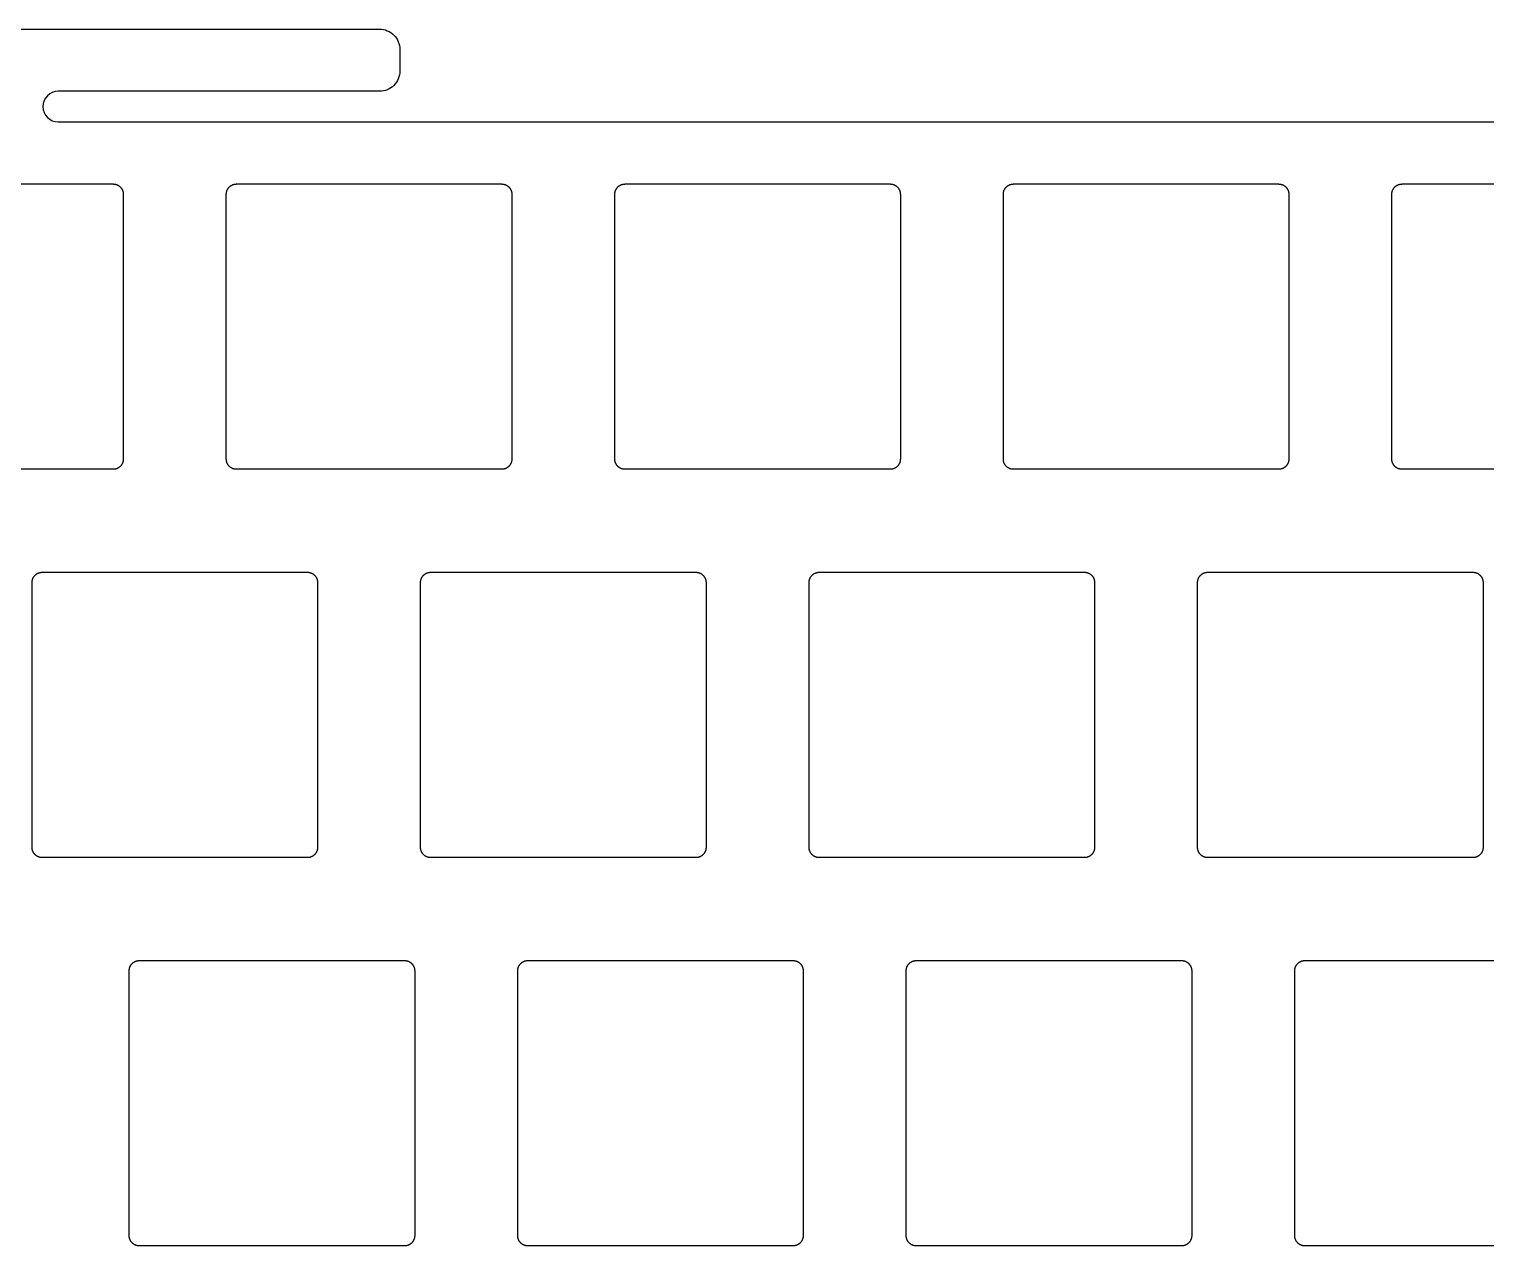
# Model space of a CAD drawing. Header units: millimetres. Extents: x 0 to 286, y 1 to 106.
# Drawn here: x 145.3 to 216.8, y 46.8 to 106.5 of the extents above; entities that cross this region are included whole.
import ezdxf

# ---------------------------------------------------------------- set-up
doc = ezdxf.new("R2010")
doc.units = ezdxf.units.MM

msp = doc.modelspace()

# ---------------------------------------------------------------- linework, layer by layer
msp.add_lwpolyline([(123.5074, 106.4674), (162.5074, 106.4674, -0.414214), (163.5074, 105.4674), (163.5074, 104.4158, -0.414214), (162.5074, 103.4158), (146.7574, 103.4158, 0.999996), (146.7574, 101.9158), (244.2455, 101.9158, 1.070015)], format="xyb")
for points in [[(136.449, 98.8685), (149.4479, 98.8685), (149.4643, 98.8682), (149.4806, 98.8674), (149.4969, 98.8661), (149.5132, 98.8642), (149.5293, 98.8618), (149.5454, 98.8589), (149.5614, 98.8554), (149.5773, 98.8515), (149.593, 98.847), (149.6086, 98.842), (149.624, 98.8365), (149.6392, 98.8304), (149.6543, 98.8239), (149.669, 98.8169), (149.6836, 98.8095), (149.6979, 98.8015), (149.7119, 98.7931), (149.7257, 98.7842), (149.7391, 98.7749), (149.7523, 98.7652), (149.7651, 98.755), (149.7776, 98.7444), (149.7897, 98.7334), (149.8015, 98.7221), (149.8128, 98.7103), (149.8238, 98.6982), (149.8344, 98.6857), (149.8446, 98.6729), (149.8543, 98.6597), (149.8636, 98.6463), (149.8725, 98.6325), (149.8809, 98.6185), (149.8889, 98.6042), (149.8963, 98.5896), (149.9033, 98.5749), (149.9098, 98.5598), (149.9159, 98.5446), (149.9214, 98.5292), (149.9264, 98.5136), (149.9309, 98.4979), (149.9348, 98.482), (149.9383, 98.466), (149.9412, 98.4499), (149.9436, 98.4338), (149.9455, 98.4175), (149.9468, 98.4012), (149.9476, 98.3849), (149.9479, 98.3685), (149.9479, 85.3691), (149.9476, 85.3527), (149.9468, 85.3364), (149.9455, 85.3201), (149.9436, 85.3038), (149.9412, 85.2877), (149.9383, 85.2716), (149.9348, 85.2556), (149.9309, 85.2397), (149.9264, 85.224), (149.9214, 85.2084), (149.9159, 85.193), (149.9098, 85.1778), (149.9033, 85.1627), (149.8963, 85.148), (149.8889, 85.1334), (149.8809, 85.1191), (149.8725, 85.1051), (149.8636, 85.0913), (149.8543, 85.0779), (149.8446, 85.0647), (149.8344, 85.0519), (149.8238, 85.0394), (149.8128, 85.0273), (149.8015, 85.0155), (149.7897, 85.0042), (149.7776, 84.9932), (149.7651, 84.9826), (149.7523, 84.9724), (149.7391, 84.9627), (149.7257, 84.9534), (149.7119, 84.9445), (149.6979, 84.9361), (149.6836, 84.9281), (149.669, 84.9207), (149.6543, 84.9137), (149.6392, 84.9072), (149.624, 84.9011), (149.6086, 84.8956), (149.593, 84.8906), (149.5773, 84.8861), (149.5614, 84.8822), (149.5454, 84.8787), (149.5293, 84.8758), (149.5132, 84.8734), (149.4969, 84.8715), (149.4806, 84.8702), (149.4643, 84.8694), (149.4479, 84.8691), (136.4489, 84.8693)], [(225.6499, 84.8692), (212.6509, 84.8693), (212.6345, 84.8696), (212.6182, 84.8704), (212.6019, 84.8717), (212.5856, 84.8736), (212.5695, 84.876), (212.5534, 84.8789), (212.5374, 84.8824), (212.5215, 84.8863), (212.5058, 84.8908), (212.4902, 84.8958), (212.4748, 84.9014), (212.4596, 84.9074), (212.4446, 84.9139), (212.4298, 84.9209), (212.4152, 84.9284), (212.4009, 84.9363), (212.3869, 84.9447), (212.3732, 84.9536), (212.3597, 84.9629), (212.3466, 84.9726), (212.3337, 84.9828), (212.3213, 84.9934), (212.3092, 85.0044), (212.2974, 85.0158), (212.286, 85.0275), (212.275, 85.0396), (212.2645, 85.0521), (212.2543, 85.0649), (212.2445, 85.0781), (212.2352, 85.0915), (212.2264, 85.1053), (212.218, 85.1193), (212.21, 85.1336), (212.2025, 85.1482), (212.1955, 85.163), (212.189, 85.178), (212.183, 85.1932), (212.1775, 85.2086), (212.1725, 85.2242), (212.168, 85.2399), (212.164, 85.2558), (212.1606, 85.2718), (212.1577, 85.2879), (212.1553, 85.304), (212.1534, 85.3203), (212.1521, 85.3366), (212.1513, 85.3529), (212.151, 85.3693), (212.151, 98.3686), (212.1513, 98.385), (212.1521, 98.4013), (212.1534, 98.4176), (212.1553, 98.4339), (212.1577, 98.45), (212.1606, 98.4661), (212.1641, 98.4821), (212.168, 98.498), (212.1725, 98.5137), (212.1775, 98.5293), (212.183, 98.5447), (212.1891, 98.5599), (212.1956, 98.575), (212.2026, 98.5897), (212.21, 98.6043), (212.218, 98.6186), (212.2264, 98.6326), (212.2353, 98.6464), (212.2446, 98.6598), (212.2543, 98.673), (212.2645, 98.6858), (212.2751, 98.6983), (212.2861, 98.7104), (212.2974, 98.7222), (212.3092, 98.7335), (212.3213, 98.7445), (212.3338, 98.7551), (212.3466, 98.7653), (212.3598, 98.775), (212.3732, 98.7843), (212.387, 98.7932), (212.401, 98.8016), (212.4153, 98.8096), (212.4299, 98.817), (212.4446, 98.824), (212.4597, 98.8305), (212.4749, 98.8366), (212.4903, 98.8421), (212.5059, 98.8471), (212.5216, 98.8516), (212.5375, 98.8555), (212.5535, 98.859), (212.5696, 98.8619), (212.5857, 98.8643), (212.602, 98.8662), (212.6183, 98.8675), (212.6346, 98.8683), (212.651, 98.8686), (225.6499, 98.8686)], [(220.8874, 46.7692), (207.8884, 46.7693), (207.872, 46.7696), (207.8557, 46.7704), (207.8394, 46.7717), (207.8231, 46.7736), (207.807, 46.776), (207.7909, 46.7789), (207.7749, 46.7824), (207.759, 46.7863), (207.7433, 46.7908), (207.7277, 46.7958), (207.7123, 46.8014), (207.6971, 46.8074), (207.6821, 46.8139), (207.6673, 46.8209), (207.6527, 46.8284), (207.6384, 46.8363), (207.6244, 46.8447), (207.6107, 46.8536), (207.5972, 46.8629), (207.5841, 46.8726), (207.5712, 46.8828), (207.5588, 46.8934), (207.5467, 46.9044), (207.5349, 46.9158), (207.5235, 46.9275), (207.5125, 46.9396), (207.502, 46.9521), (207.4918, 46.9649), (207.482, 46.9781), (207.4727, 46.9915), (207.4639, 47.0053), (207.4555, 47.0193), (207.4475, 47.0336), (207.44, 47.0482), (207.433, 47.063), (207.4265, 47.078), (207.4205, 47.0932), (207.415, 47.1086), (207.41, 47.1242), (207.4055, 47.1399), (207.4015, 47.1558), (207.3981, 47.1718), (207.3952, 47.1879), (207.3928, 47.204), (207.3909, 47.2203), (207.3896, 47.2366), (207.3888, 47.2529), (207.3885, 47.2693), (207.3885, 60.2686), (207.3888, 60.285), (207.3896, 60.3013), (207.3909, 60.3176), (207.3928, 60.3339), (207.3952, 60.35), (207.3981, 60.3661), (207.4016, 60.3821), (207.4055, 60.398), (207.41, 60.4137), (207.415, 60.4293), (207.4205, 60.4447), (207.4266, 60.4599), (207.4331, 60.475), (207.4401, 60.4897), (207.4475, 60.5043), (207.4555, 60.5186), (207.4639, 60.5326), (207.4728, 60.5464), (207.4821, 60.5598), (207.4918, 60.573), (207.502, 60.5858), (207.5126, 60.5983), (207.5236, 60.6104), (207.5349, 60.6222), (207.5467, 60.6335), (207.5588, 60.6445), (207.5713, 60.6551), (207.5841, 60.6653), (207.5973, 60.675), (207.6107, 60.6843), (207.6245, 60.6932), (207.6385, 60.7016), (207.6528, 60.7096), (207.6674, 60.717), (207.6821, 60.724), (207.6972, 60.7305), (207.7124, 60.7366), (207.7278, 60.7421), (207.7434, 60.7471), (207.7591, 60.7516), (207.775, 60.7555), (207.791, 60.759), (207.8071, 60.7619), (207.8232, 60.7643), (207.8395, 60.7662), (207.8558, 60.7675), (207.8721, 60.7683), (207.8885, 60.7686), (220.8874, 60.7686)]]:
    msp.add_lwpolyline(points)
for points in [[(154.999, 85.3693), (154.999, 98.3685), (154.9993, 98.3849), (155.0001, 98.4012), (155.0014, 98.4175), (155.0033, 98.4338), (155.0057, 98.4499), (155.0086, 98.466), (155.0121, 98.482), (155.016, 98.4979), (155.0205, 98.5136), (155.0255, 98.5292), (155.031, 98.5446), (155.0371, 98.5598), (155.0436, 98.5749), (155.0506, 98.5896), (155.058, 98.6042), (155.066, 98.6185), (155.0744, 98.6325), (155.0833, 98.6463), (155.0926, 98.6597), (155.1023, 98.6729), (155.1125, 98.6857), (155.1231, 98.6982), (155.1341, 98.7103), (155.1454, 98.7221), (155.1572, 98.7334), (155.1693, 98.7444), (155.1818, 98.755), (155.1946, 98.7652), (155.2078, 98.7749), (155.2212, 98.7842), (155.235, 98.7931), (155.249, 98.8015), (155.2633, 98.8095), (155.2779, 98.8169), (155.2926, 98.8239), (155.3077, 98.8304), (155.3229, 98.8365), (155.3383, 98.842), (155.3539, 98.847), (155.3696, 98.8515), (155.3855, 98.8554), (155.4015, 98.8589), (155.4176, 98.8618), (155.4337, 98.8642), (155.45, 98.8661), (155.4663, 98.8674), (155.4826, 98.8682), (155.499, 98.8685), (168.4979, 98.8685), (168.5143, 98.8682), (168.5306, 98.8674), (168.5469, 98.8661), (168.5632, 98.8642), (168.5793, 98.8618), (168.5954, 98.8589), (168.6114, 98.8554), (168.6273, 98.8515), (168.643, 98.847), (168.6586, 98.842), (168.674, 98.8365), (168.6892, 98.8304), (168.7043, 98.8239), (168.719, 98.8169), (168.7336, 98.8095), (168.7479, 98.8015), (168.7619, 98.7931), (168.7757, 98.7842), (168.7891, 98.7749), (168.8023, 98.7652), (168.8151, 98.755), (168.8276, 98.7444), (168.8397, 98.7334), (168.8515, 98.7221), (168.8628, 98.7103), (168.8738, 98.6982), (168.8844, 98.6857), (168.8946, 98.6729), (168.9043, 98.6597), (168.9136, 98.6463), (168.9225, 98.6325), (168.9309, 98.6185), (168.9389, 98.6042), (168.9463, 98.5896), (168.9533, 98.5749), (168.9598, 98.5598), (168.9659, 98.5446), (168.9714, 98.5292), (168.9764, 98.5136), (168.9809, 98.4979), (168.9848, 98.482), (168.9883, 98.466), (168.9912, 98.4499), (168.9936, 98.4338), (168.9955, 98.4175), (168.9968, 98.4012), (168.9976, 98.3849), (168.9979, 98.3685), (168.9979, 85.3691), (168.9976, 85.3527), (168.9968, 85.3364), (168.9955, 85.3201), (168.9936, 85.3038), (168.9912, 85.2877), (168.9883, 85.2716), (168.9848, 85.2556), (168.9809, 85.2397), (168.9764, 85.224), (168.9714, 85.2084), (168.9659, 85.193), (168.9598, 85.1778), (168.9533, 85.1627), (168.9463, 85.148), (168.9389, 85.1334), (168.9309, 85.1191), (168.9225, 85.1051), (168.9136, 85.0913), (168.9043, 85.0779), (168.8946, 85.0647), (168.8844, 85.0519), (168.8738, 85.0394), (168.8628, 85.0273), (168.8515, 85.0155), (168.8397, 85.0042), (168.8276, 84.9932), (168.8151, 84.9826), (168.8023, 84.9724), (168.7891, 84.9627), (168.7757, 84.9534), (168.7619, 84.9445), (168.7479, 84.9361), (168.7336, 84.9281), (168.719, 84.9207), (168.7043, 84.9137), (168.6892, 84.9072), (168.674, 84.9011), (168.6586, 84.8956), (168.643, 84.8906), (168.6273, 84.8861), (168.6114, 84.8822), (168.5954, 84.8787), (168.5793, 84.8758), (168.5632, 84.8734), (168.5469, 84.8715), (168.5306, 84.8702), (168.5143, 84.8694), (168.4979, 84.8691), (155.4989, 84.8693), (155.4825, 84.8696), (155.4662, 84.8704), (155.4499, 84.8717), (155.4336, 84.8736), (155.4175, 84.876), (155.4014, 84.8789), (155.3854, 84.8824), (155.3695, 84.8863), (155.3538, 84.8908), (155.3382, 84.8958), (155.3228, 84.9014), (155.3076, 84.9074), (155.2926, 84.9139), (155.2778, 84.9209), (155.2632, 84.9284), (155.2489, 84.9363), (155.2349, 84.9447), (155.2212, 84.9536), (155.2077, 84.9629), (155.1946, 84.9726), (155.1817, 84.9828), (155.1693, 84.9934), (155.1572, 85.0044), (155.1454, 85.0158), (155.134, 85.0275), (155.123, 85.0396), (155.1125, 85.0521), (155.1023, 85.0649), (155.0925, 85.0781), (155.0832, 85.0915), (155.0744, 85.1053), (155.066, 85.1193), (155.058, 85.1336), (155.0505, 85.1482), (155.0435, 85.163), (155.037, 85.178), (155.031, 85.1932), (155.0255, 85.2086), (155.0205, 85.2242), (155.016, 85.2399), (155.012, 85.2558), (155.0086, 85.2718), (155.0057, 85.2879), (155.0033, 85.304), (155.0014, 85.3203), (155.0001, 85.3366), (154.9993, 85.3529)], [(174.051, 85.3693), (174.051, 98.3685), (174.0513, 98.3849), (174.0521, 98.4012), (174.0534, 98.4175), (174.0553, 98.4338), (174.0577, 98.4499), (174.0606, 98.466), (174.0641, 98.482), (174.068, 98.4979), (174.0725, 98.5136), (174.0775, 98.5292), (174.083, 98.5446), (174.0891, 98.5598), (174.0956, 98.5749), (174.1026, 98.5896), (174.11, 98.6042), (174.118, 98.6185), (174.1264, 98.6325), (174.1353, 98.6463), (174.1446, 98.6597), (174.1543, 98.6729), (174.1645, 98.6857), (174.1751, 98.6982), (174.1861, 98.7103), (174.1974, 98.7221), (174.2092, 98.7334), (174.2213, 98.7444), (174.2338, 98.755), (174.2466, 98.7652), (174.2598, 98.7749), (174.2732, 98.7842), (174.287, 98.7931), (174.301, 98.8015), (174.3153, 98.8095), (174.3299, 98.8169), (174.3446, 98.8239), (174.3597, 98.8304), (174.3749, 98.8365), (174.3903, 98.842), (174.4059, 98.847), (174.4216, 98.8515), (174.4375, 98.8554), (174.4535, 98.8589), (174.4696, 98.8618), (174.4857, 98.8642), (174.502, 98.8661), (174.5183, 98.8674), (174.5346, 98.8682), (174.551, 98.8685), (187.55, 98.8685), (187.5664, 98.8682), (187.5827, 98.8674), (187.599, 98.8661), (187.6153, 98.8642), (187.6314, 98.8618), (187.6475, 98.8589), (187.6635, 98.8554), (187.6794, 98.8515), (187.6951, 98.847), (187.7107, 98.842), (187.7261, 98.8365), (187.7413, 98.8304), (187.7564, 98.8239), (187.7711, 98.8169), (187.7857, 98.8095), (187.8, 98.8015), (187.814, 98.7931), (187.8278, 98.7842), (187.8412, 98.7749), (187.8544, 98.7652), (187.8672, 98.755), (187.8797, 98.7444), (187.8918, 98.7334), (187.9036, 98.7221), (187.9149, 98.7103), (187.9259, 98.6982), (187.9365, 98.6857), (187.9467, 98.6729), (187.9564, 98.6597), (187.9657, 98.6463), (187.9746, 98.6325), (187.983, 98.6185), (187.991, 98.6042), (187.9984, 98.5896), (188.0054, 98.5749), (188.0119, 98.5598), (188.018, 98.5446), (188.0235, 98.5292), (188.0285, 98.5136), (188.033, 98.4979), (188.0369, 98.482), (188.0404, 98.466), (188.0433, 98.4499), (188.0457, 98.4338), (188.0476, 98.4175), (188.0489, 98.4012), (188.0497, 98.3849), (188.05, 98.3685), (188.05, 85.3691), (188.0497, 85.3527), (188.0489, 85.3364), (188.0476, 85.3201), (188.0457, 85.3038), (188.0433, 85.2877), (188.0404, 85.2716), (188.0369, 85.2556), (188.033, 85.2397), (188.0285, 85.224), (188.0235, 85.2084), (188.018, 85.193), (188.0119, 85.1778), (188.0054, 85.1627), (187.9984, 85.148), (187.991, 85.1334), (187.983, 85.1191), (187.9746, 85.1051), (187.9657, 85.0913), (187.9564, 85.0779), (187.9467, 85.0647), (187.9365, 85.0519), (187.9259, 85.0394), (187.9149, 85.0273), (187.9036, 85.0155), (187.8918, 85.0042), (187.8797, 84.9932), (187.8672, 84.9826), (187.8544, 84.9724), (187.8412, 84.9627), (187.8278, 84.9534), (187.814, 84.9445), (187.8, 84.9361), (187.7857, 84.9281), (187.7711, 84.9207), (187.7564, 84.9137), (187.7413, 84.9072), (187.7261, 84.9011), (187.7107, 84.8956), (187.6951, 84.8906), (187.6794, 84.8861), (187.6635, 84.8822), (187.6475, 84.8787), (187.6314, 84.8758), (187.6153, 84.8734), (187.599, 84.8715), (187.5827, 84.8702), (187.5664, 84.8694), (187.55, 84.8691), (174.551, 84.8693), (174.5346, 84.8696), (174.5183, 84.8704), (174.502, 84.8717), (174.4857, 84.8736), (174.4696, 84.876), (174.4535, 84.8789), (174.4375, 84.8824), (174.4216, 84.8863), (174.4059, 84.8908), (174.3903, 84.8958), (174.3749, 84.9013), (174.3597, 84.9074), (174.3446, 84.9139), (174.3299, 84.9209), (174.3153, 84.9283), (174.301, 84.9363), (174.287, 84.9447), (174.2732, 84.9536), (174.2598, 84.9629), (174.2466, 84.9726), (174.2338, 84.9828), (174.2213, 84.9934), (174.2092, 85.0044), (174.1974, 85.0157), (174.1861, 85.0275), (174.1751, 85.0396), (174.1645, 85.0521), (174.1543, 85.0649), (174.1446, 85.0781), (174.1353, 85.0915), (174.1264, 85.1053), (174.118, 85.1193), (174.11, 85.1336), (174.1026, 85.1482), (174.0956, 85.1629), (174.0891, 85.178), (174.083, 85.1932), (174.0775, 85.2086), (174.0725, 85.2242), (174.068, 85.2399), (174.0641, 85.2558), (174.0606, 85.2718), (174.0577, 85.2879), (174.0553, 85.304), (174.0534, 85.3203), (174.0521, 85.3366), (174.0513, 85.3529)], [(193.101, 85.3693), (193.101, 98.3686), (193.1013, 98.385), (193.1021, 98.4013), (193.1034, 98.4176), (193.1053, 98.4339), (193.1077, 98.45), (193.1106, 98.4661), (193.1141, 98.4821), (193.118, 98.498), (193.1225, 98.5137), (193.1275, 98.5293), (193.133, 98.5447), (193.1391, 98.5599), (193.1456, 98.575), (193.1526, 98.5897), (193.16, 98.6043), (193.168, 98.6186), (193.1764, 98.6326), (193.1853, 98.6464), (193.1946, 98.6598), (193.2043, 98.673), (193.2145, 98.6858), (193.2251, 98.6983), (193.2361, 98.7104), (193.2474, 98.7222), (193.2592, 98.7335), (193.2713, 98.7445), (193.2838, 98.7551), (193.2966, 98.7653), (193.3098, 98.775), (193.3232, 98.7843), (193.337, 98.7932), (193.351, 98.8016), (193.3653, 98.8096), (193.3799, 98.817), (193.3946, 98.824), (193.4097, 98.8305), (193.4249, 98.8366), (193.4403, 98.8421), (193.4559, 98.8471), (193.4716, 98.8516), (193.4875, 98.8555), (193.5035, 98.859), (193.5196, 98.8619), (193.5357, 98.8643), (193.552, 98.8662), (193.5683, 98.8675), (193.5846, 98.8683), (193.601, 98.8686), (206.5999, 98.8686), (206.6163, 98.8683), (206.6326, 98.8675), (206.6489, 98.8662), (206.6652, 98.8643), (206.6813, 98.8619), (206.6974, 98.859), (206.7134, 98.8555), (206.7293, 98.8516), (206.745, 98.8471), (206.7606, 98.8421), (206.776, 98.8366), (206.7912, 98.8305), (206.8063, 98.824), (206.821, 98.817), (206.8356, 98.8096), (206.8499, 98.8016), (206.8639, 98.7932), (206.8777, 98.7843), (206.8911, 98.775), (206.9043, 98.7653), (206.9171, 98.7551), (206.9296, 98.7445), (206.9417, 98.7335), (206.9535, 98.7222), (206.9648, 98.7104), (206.9758, 98.6983), (206.9864, 98.6858), (206.9966, 98.673), (207.0063, 98.6598), (207.0156, 98.6464), (207.0245, 98.6326), (207.0329, 98.6186), (207.0409, 98.6043), (207.0483, 98.5897), (207.0553, 98.575), (207.0618, 98.5599), (207.0679, 98.5447), (207.0734, 98.5293), (207.0784, 98.5137), (207.0829, 98.498), (207.0868, 98.4821), (207.0903, 98.4661), (207.0932, 98.45), (207.0956, 98.4339), (207.0975, 98.4176), (207.0988, 98.4013), (207.0996, 98.385), (207.0999, 98.3686), (207.0999, 85.3692), (207.0996, 85.3528), (207.0988, 85.3365), (207.0975, 85.3202), (207.0956, 85.3039), (207.0932, 85.2878), (207.0903, 85.2717), (207.0868, 85.2557), (207.0829, 85.2398), (207.0784, 85.2241), (207.0734, 85.2085), (207.0679, 85.1931), (207.0618, 85.1779), (207.0553, 85.1628), (207.0483, 85.1481), (207.0409, 85.1335), (207.0329, 85.1192), (207.0245, 85.1052), (207.0156, 85.0914), (207.0063, 85.078), (206.9966, 85.0648), (206.9864, 85.052), (206.9758, 85.0395), (206.9648, 85.0274), (206.9535, 85.0156), (206.9417, 85.0043), (206.9296, 84.9933), (206.9171, 84.9827), (206.9043, 84.9725), (206.8911, 84.9628), (206.8777, 84.9535), (206.8639, 84.9446), (206.8499, 84.9362), (206.8356, 84.9282), (206.821, 84.9208), (206.8063, 84.9138), (206.7912, 84.9073), (206.776, 84.9012), (206.7606, 84.8957), (206.745, 84.8907), (206.7293, 84.8862), (206.7134, 84.8823), (206.6974, 84.8788), (206.6813, 84.8759), (206.6652, 84.8735), (206.6489, 84.8716), (206.6326, 84.8703), (206.6163, 84.8695), (206.5999, 84.8692), (193.6009, 84.8693), (193.5845, 84.8696), (193.5682, 84.8704), (193.5519, 84.8717), (193.5356, 84.8736), (193.5195, 84.876), (193.5034, 84.8789), (193.4874, 84.8824), (193.4715, 84.8863), (193.4558, 84.8908), (193.4402, 84.8958), (193.4248, 84.9014), (193.4096, 84.9074), (193.3946, 84.9139), (193.3798, 84.9209), (193.3652, 84.9284), (193.3509, 84.9363), (193.3369, 84.9447), (193.3232, 84.9536), (193.3097, 84.9629), (193.2966, 84.9726), (193.2837, 84.9828), (193.2713, 84.9934), (193.2592, 85.0044), (193.2474, 85.0158), (193.236, 85.0275), (193.225, 85.0396), (193.2145, 85.0521), (193.2043, 85.0649), (193.1945, 85.0781), (193.1852, 85.0915), (193.1764, 85.1053), (193.168, 85.1193), (193.16, 85.1336), (193.1525, 85.1482), (193.1455, 85.163), (193.139, 85.178), (193.133, 85.1932), (193.1275, 85.2086), (193.1225, 85.2242), (193.118, 85.2399), (193.114, 85.2558), (193.1106, 85.2718), (193.1077, 85.2879), (193.1053, 85.304), (193.1034, 85.3203), (193.1021, 85.3366), (193.1013, 85.3529)], [(145.474, 66.3193), (145.474, 79.3185), (145.4743, 79.3349), (145.4751, 79.3512), (145.4764, 79.3675), (145.4783, 79.3838), (145.4807, 79.3999), (145.4836, 79.416), (145.4871, 79.432), (145.491, 79.4479), (145.4955, 79.4636), (145.5005, 79.4792), (145.506, 79.4946), (145.5121, 79.5098), (145.5186, 79.5249), (145.5256, 79.5396), (145.533, 79.5542), (145.541, 79.5685), (145.5494, 79.5825), (145.5583, 79.5963), (145.5676, 79.6097), (145.5773, 79.6229), (145.5875, 79.6357), (145.5981, 79.6482), (145.6091, 79.6603), (145.6204, 79.6721), (145.6322, 79.6834), (145.6443, 79.6944), (145.6568, 79.705), (145.6696, 79.7152), (145.6828, 79.7249), (145.6962, 79.7342), (145.71, 79.7431), (145.724, 79.7515), (145.7383, 79.7595), (145.7529, 79.7669), (145.7676, 79.7739), (145.7827, 79.7804), (145.7979, 79.7865), (145.8133, 79.792), (145.8289, 79.797), (145.8446, 79.8015), (145.8605, 79.8054), (145.8765, 79.8089), (145.8926, 79.8118), (145.9087, 79.8142), (145.925, 79.8161), (145.9413, 79.8174), (145.9576, 79.8182), (145.974, 79.8185), (158.9729, 79.8185), (158.9893, 79.8182), (159.0056, 79.8174), (159.0219, 79.8161), (159.0382, 79.8142), (159.0543, 79.8118), (159.0704, 79.8089), (159.0864, 79.8054), (159.1023, 79.8015), (159.118, 79.797), (159.1336, 79.792), (159.149, 79.7865), (159.1642, 79.7804), (159.1793, 79.7739), (159.194, 79.7669), (159.2086, 79.7595), (159.2229, 79.7515), (159.2369, 79.7431), (159.2507, 79.7342), (159.2641, 79.7249), (159.2773, 79.7152), (159.2901, 79.705), (159.3026, 79.6944), (159.3147, 79.6834), (159.3265, 79.6721), (159.3378, 79.6603), (159.3488, 79.6482), (159.3594, 79.6357), (159.3696, 79.6229), (159.3793, 79.6097), (159.3886, 79.5963), (159.3975, 79.5825), (159.4059, 79.5685), (159.4139, 79.5542), (159.4213, 79.5396), (159.4283, 79.5249), (159.4348, 79.5098), (159.4409, 79.4946), (159.4464, 79.4792), (159.4514, 79.4636), (159.4559, 79.4479), (159.4598, 79.432), (159.4633, 79.416), (159.4662, 79.3999), (159.4686, 79.3838), (159.4705, 79.3675), (159.4718, 79.3512), (159.4726, 79.3349), (159.4729, 79.3185), (159.4729, 66.3191), (159.4726, 66.3027), (159.4718, 66.2864), (159.4705, 66.2701), (159.4686, 66.2538), (159.4662, 66.2377), (159.4633, 66.2216), (159.4598, 66.2056), (159.4559, 66.1897), (159.4514, 66.174), (159.4464, 66.1584), (159.4409, 66.143), (159.4348, 66.1278), (159.4283, 66.1127), (159.4213, 66.098), (159.4139, 66.0834), (159.4059, 66.0691), (159.3975, 66.0551), (159.3886, 66.0413), (159.3793, 66.0279), (159.3696, 66.0147), (159.3594, 66.0019), (159.3488, 65.9894), (159.3378, 65.9773), (159.3265, 65.9655), (159.3147, 65.9542), (159.3026, 65.9432), (159.2901, 65.9326), (159.2773, 65.9224), (159.2641, 65.9127), (159.2507, 65.9034), (159.2369, 65.8945), (159.2229, 65.8861), (159.2086, 65.8781), (159.194, 65.8707), (159.1793, 65.8637), (159.1642, 65.8572), (159.149, 65.8511), (159.1336, 65.8456), (159.118, 65.8406), (159.1023, 65.8361), (159.0864, 65.8322), (159.0704, 65.8287), (159.0543, 65.8258), (159.0382, 65.8234), (159.0219, 65.8215), (159.0056, 65.8202), (158.9893, 65.8194), (158.9729, 65.8191), (145.9739, 65.8193), (145.9575, 65.8196), (145.9412, 65.8204), (145.9249, 65.8217), (145.9086, 65.8236), (145.8925, 65.826), (145.8764, 65.8289), (145.8604, 65.8324), (145.8445, 65.8363), (145.8288, 65.8408), (145.8132, 65.8458), (145.7978, 65.8514), (145.7826, 65.8574), (145.7676, 65.8639), (145.7528, 65.8709), (145.7382, 65.8784), (145.7239, 65.8863), (145.7099, 65.8947), (145.6962, 65.9036), (145.6827, 65.9129), (145.6696, 65.9226), (145.6567, 65.9328), (145.6443, 65.9434), (145.6322, 65.9544), (145.6204, 65.9658), (145.609, 65.9775), (145.598, 65.9896), (145.5875, 66.0021), (145.5773, 66.0149), (145.5675, 66.0281), (145.5582, 66.0415), (145.5494, 66.0553), (145.541, 66.0693), (145.533, 66.0836), (145.5255, 66.0982), (145.5185, 66.113), (145.512, 66.128), (145.506, 66.1432), (145.5005, 66.1586), (145.4955, 66.1742), (145.491, 66.1899), (145.487, 66.2058), (145.4836, 66.2218), (145.4807, 66.2379), (145.4783, 66.254), (145.4764, 66.2703), (145.4751, 66.2866), (145.4743, 66.3029)], [(164.524, 66.3193), (164.524, 79.3185), (164.5243, 79.3349), (164.5251, 79.3512), (164.5264, 79.3675), (164.5283, 79.3838), (164.5307, 79.3999), (164.5336, 79.416), (164.5371, 79.432), (164.541, 79.4479), (164.5455, 79.4636), (164.5505, 79.4792), (164.556, 79.4946), (164.5621, 79.5098), (164.5686, 79.5249), (164.5756, 79.5396), (164.583, 79.5542), (164.591, 79.5685), (164.5994, 79.5825), (164.6083, 79.5963), (164.6176, 79.6097), (164.6273, 79.6229), (164.6375, 79.6357), (164.6481, 79.6482), (164.6591, 79.6603), (164.6704, 79.6721), (164.6822, 79.6834), (164.6943, 79.6944), (164.7068, 79.705), (164.7196, 79.7152), (164.7328, 79.7249), (164.7462, 79.7342), (164.76, 79.7431), (164.774, 79.7515), (164.7883, 79.7595), (164.8029, 79.7669), (164.8176, 79.7739), (164.8327, 79.7804), (164.8479, 79.7865), (164.8633, 79.792), (164.8789, 79.797), (164.8946, 79.8015), (164.9105, 79.8054), (164.9265, 79.8089), (164.9426, 79.8118), (164.9587, 79.8142), (164.975, 79.8161), (164.9913, 79.8174), (165.0076, 79.8182), (165.024, 79.8185), (178.0229, 79.8185), (178.0393, 79.8182), (178.0556, 79.8174), (178.0719, 79.8161), (178.0882, 79.8142), (178.1043, 79.8118), (178.1204, 79.8089), (178.1364, 79.8054), (178.1523, 79.8015), (178.168, 79.797), (178.1836, 79.792), (178.199, 79.7865), (178.2142, 79.7804), (178.2293, 79.7739), (178.244, 79.7669), (178.2586, 79.7595), (178.2729, 79.7515), (178.2869, 79.7431), (178.3007, 79.7342), (178.3141, 79.7249), (178.3273, 79.7152), (178.3401, 79.705), (178.3526, 79.6944), (178.3647, 79.6834), (178.3765, 79.6721), (178.3878, 79.6603), (178.3988, 79.6482), (178.4094, 79.6357), (178.4196, 79.6229), (178.4293, 79.6097), (178.4386, 79.5963), (178.4475, 79.5825), (178.4559, 79.5685), (178.4639, 79.5542), (178.4713, 79.5396), (178.4783, 79.5249), (178.4848, 79.5098), (178.4909, 79.4946), (178.4964, 79.4792), (178.5014, 79.4636), (178.5059, 79.4479), (178.5098, 79.432), (178.5133, 79.416), (178.5162, 79.3999), (178.5186, 79.3838), (178.5205, 79.3675), (178.5218, 79.3512), (178.5226, 79.3349), (178.5229, 79.3185), (178.5229, 66.3191), (178.5226, 66.3027), (178.5218, 66.2864), (178.5205, 66.2701), (178.5186, 66.2538), (178.5162, 66.2377), (178.5133, 66.2216), (178.5098, 66.2056), (178.5059, 66.1897), (178.5014, 66.174), (178.4964, 66.1584), (178.4909, 66.143), (178.4848, 66.1278), (178.4783, 66.1127), (178.4713, 66.098), (178.4639, 66.0834), (178.4559, 66.0691), (178.4475, 66.0551), (178.4386, 66.0413), (178.4293, 66.0279), (178.4196, 66.0147), (178.4094, 66.0019), (178.3988, 65.9894), (178.3878, 65.9773), (178.3765, 65.9655), (178.3647, 65.9542), (178.3526, 65.9432), (178.3401, 65.9326), (178.3273, 65.9224), (178.3141, 65.9127), (178.3007, 65.9034), (178.2869, 65.8945), (178.2729, 65.8861), (178.2586, 65.8781), (178.244, 65.8707), (178.2293, 65.8637), (178.2142, 65.8572), (178.199, 65.8511), (178.1836, 65.8456), (178.168, 65.8406), (178.1523, 65.8361), (178.1364, 65.8322), (178.1204, 65.8287), (178.1043, 65.8258), (178.0882, 65.8234), (178.0719, 65.8215), (178.0556, 65.8202), (178.0393, 65.8194), (178.0229, 65.8191), (165.0239, 65.8193), (165.0075, 65.8196), (164.9912, 65.8204), (164.9749, 65.8217), (164.9586, 65.8236), (164.9425, 65.826), (164.9264, 65.8289), (164.9104, 65.8324), (164.8945, 65.8363), (164.8788, 65.8408), (164.8632, 65.8458), (164.8478, 65.8514), (164.8326, 65.8574), (164.8176, 65.8639), (164.8028, 65.8709), (164.7882, 65.8784), (164.7739, 65.8863), (164.7599, 65.8947), (164.7462, 65.9036), (164.7327, 65.9129), (164.7196, 65.9226), (164.7067, 65.9328), (164.6943, 65.9434), (164.6822, 65.9544), (164.6704, 65.9658), (164.659, 65.9775), (164.648, 65.9896), (164.6375, 66.0021), (164.6273, 66.0149), (164.6175, 66.0281), (164.6082, 66.0415), (164.5994, 66.0553), (164.591, 66.0693), (164.583, 66.0836), (164.5755, 66.0982), (164.5685, 66.113), (164.562, 66.128), (164.556, 66.1432), (164.5505, 66.1586), (164.5455, 66.1742), (164.541, 66.1899), (164.537, 66.2058), (164.5336, 66.2218), (164.5307, 66.2379), (164.5283, 66.254), (164.5264, 66.2703), (164.5251, 66.2866), (164.5243, 66.3029)], [(183.576, 66.3193), (183.576, 79.3185), (183.5763, 79.3349), (183.5771, 79.3512), (183.5784, 79.3675), (183.5803, 79.3838), (183.5827, 79.3999), (183.5856, 79.416), (183.5891, 79.432), (183.593, 79.4479), (183.5975, 79.4636), (183.6025, 79.4792), (183.608, 79.4946), (183.6141, 79.5098), (183.6206, 79.5249), (183.6276, 79.5396), (183.635, 79.5542), (183.643, 79.5685), (183.6514, 79.5825), (183.6603, 79.5963), (183.6696, 79.6097), (183.6793, 79.6229), (183.6895, 79.6357), (183.7001, 79.6482), (183.7111, 79.6603), (183.7224, 79.6721), (183.7342, 79.6834), (183.7463, 79.6944), (183.7588, 79.705), (183.7716, 79.7152), (183.7848, 79.7249), (183.7982, 79.7342), (183.812, 79.7431), (183.826, 79.7515), (183.8403, 79.7595), (183.8549, 79.7669), (183.8696, 79.7739), (183.8847, 79.7804), (183.8999, 79.7865), (183.9153, 79.792), (183.9309, 79.797), (183.9466, 79.8015), (183.9625, 79.8054), (183.9785, 79.8089), (183.9946, 79.8118), (184.0107, 79.8142), (184.027, 79.8161), (184.0433, 79.8174), (184.0596, 79.8182), (184.076, 79.8185), (197.075, 79.8185), (197.0914, 79.8182), (197.1077, 79.8174), (197.124, 79.8161), (197.1403, 79.8142), (197.1564, 79.8118), (197.1725, 79.8089), (197.1885, 79.8054), (197.2044, 79.8015), (197.2201, 79.797), (197.2357, 79.792), (197.2511, 79.7865), (197.2663, 79.7804), (197.2814, 79.7739), (197.2961, 79.7669), (197.3107, 79.7595), (197.325, 79.7515), (197.339, 79.7431), (197.3528, 79.7342), (197.3662, 79.7249), (197.3794, 79.7152), (197.3922, 79.705), (197.4047, 79.6944), (197.4168, 79.6834), (197.4286, 79.6721), (197.4399, 79.6603), (197.4509, 79.6482), (197.4615, 79.6357), (197.4717, 79.6229), (197.4814, 79.6097), (197.4907, 79.5963), (197.4996, 79.5825), (197.508, 79.5685), (197.516, 79.5542), (197.5234, 79.5396), (197.5304, 79.5249), (197.5369, 79.5098), (197.543, 79.4946), (197.5485, 79.4792), (197.5535, 79.4636), (197.558, 79.4479), (197.5619, 79.432), (197.5654, 79.416), (197.5683, 79.3999), (197.5707, 79.3838), (197.5726, 79.3675), (197.5739, 79.3512), (197.5747, 79.3349), (197.575, 79.3185), (197.575, 66.3191), (197.5747, 66.3027), (197.5739, 66.2864), (197.5726, 66.2701), (197.5707, 66.2538), (197.5683, 66.2377), (197.5654, 66.2216), (197.5619, 66.2056), (197.558, 66.1897), (197.5535, 66.174), (197.5485, 66.1584), (197.543, 66.143), (197.5369, 66.1278), (197.5304, 66.1127), (197.5234, 66.098), (197.516, 66.0834), (197.508, 66.0691), (197.4996, 66.0551), (197.4907, 66.0413), (197.4814, 66.0279), (197.4717, 66.0147), (197.4615, 66.0019), (197.4509, 65.9894), (197.4399, 65.9773), (197.4286, 65.9655), (197.4168, 65.9542), (197.4047, 65.9432), (197.3922, 65.9326), (197.3794, 65.9224), (197.3662, 65.9127), (197.3528, 65.9034), (197.339, 65.8945), (197.325, 65.8861), (197.3107, 65.8781), (197.2961, 65.8707), (197.2814, 65.8637), (197.2663, 65.8572), (197.2511, 65.8511), (197.2357, 65.8456), (197.2201, 65.8406), (197.2044, 65.8361), (197.1885, 65.8322), (197.1725, 65.8287), (197.1564, 65.8258), (197.1403, 65.8234), (197.124, 65.8215), (197.1077, 65.8202), (197.0914, 65.8194), (197.075, 65.8191), (184.076, 65.8193), (184.0596, 65.8196), (184.0433, 65.8204), (184.027, 65.8217), (184.0107, 65.8236), (183.9946, 65.826), (183.9785, 65.8289), (183.9625, 65.8324), (183.9466, 65.8363), (183.9309, 65.8408), (183.9153, 65.8458), (183.8999, 65.8513), (183.8847, 65.8574), (183.8696, 65.8639), (183.8549, 65.8709), (183.8403, 65.8783), (183.826, 65.8863), (183.812, 65.8947), (183.7982, 65.9036), (183.7848, 65.9129), (183.7716, 65.9226), (183.7588, 65.9328), (183.7463, 65.9434), (183.7342, 65.9544), (183.7224, 65.9657), (183.7111, 65.9775), (183.7001, 65.9896), (183.6895, 66.0021), (183.6793, 66.0149), (183.6696, 66.0281), (183.6603, 66.0415), (183.6514, 66.0553), (183.643, 66.0693), (183.635, 66.0836), (183.6276, 66.0982), (183.6206, 66.1129), (183.6141, 66.128), (183.608, 66.1432), (183.6025, 66.1586), (183.5975, 66.1742), (183.593, 66.1899), (183.5891, 66.2058), (183.5856, 66.2218), (183.5827, 66.2379), (183.5803, 66.254), (183.5784, 66.2703), (183.5771, 66.2866), (183.5763, 66.3029)], [(202.626, 66.3193), (202.626, 79.3186), (202.6263, 79.335), (202.6271, 79.3513), (202.6284, 79.3676), (202.6303, 79.3839), (202.6327, 79.4), (202.6356, 79.4161), (202.6391, 79.4321), (202.643, 79.448), (202.6475, 79.4637), (202.6525, 79.4793), (202.658, 79.4947), (202.6641, 79.5099), (202.6706, 79.525), (202.6776, 79.5397), (202.685, 79.5543), (202.693, 79.5686), (202.7014, 79.5826), (202.7103, 79.5964), (202.7196, 79.6098), (202.7293, 79.623), (202.7395, 79.6358), (202.7501, 79.6483), (202.7611, 79.6604), (202.7724, 79.6722), (202.7842, 79.6835), (202.7963, 79.6945), (202.8088, 79.7051), (202.8216, 79.7153), (202.8348, 79.725), (202.8482, 79.7343), (202.862, 79.7432), (202.876, 79.7516), (202.8903, 79.7596), (202.9049, 79.767), (202.9196, 79.774), (202.9347, 79.7805), (202.9499, 79.7866), (202.9653, 79.7921), (202.9809, 79.7971), (202.9966, 79.8016), (203.0125, 79.8055), (203.0285, 79.809), (203.0446, 79.8119), (203.0607, 79.8143), (203.077, 79.8162), (203.0933, 79.8175), (203.1096, 79.8183), (203.126, 79.8186), (216.1249, 79.8186), (216.1413, 79.8183), (216.1576, 79.8175), (216.1739, 79.8162), (216.1902, 79.8143), (216.2063, 79.8119), (216.2224, 79.809), (216.2384, 79.8055), (216.2543, 79.8016), (216.27, 79.7971), (216.2856, 79.7921), (216.301, 79.7866), (216.3162, 79.7805), (216.3313, 79.774), (216.346, 79.767), (216.3606, 79.7596), (216.3749, 79.7516), (216.3889, 79.7432), (216.4027, 79.7343), (216.4161, 79.725), (216.4293, 79.7153), (216.4421, 79.7051), (216.4546, 79.6945), (216.4667, 79.6835), (216.4785, 79.6722), (216.4898, 79.6604), (216.5008, 79.6483), (216.5114, 79.6358), (216.5216, 79.623), (216.5313, 79.6098), (216.5406, 79.5964), (216.5495, 79.5826), (216.5579, 79.5686), (216.5659, 79.5543), (216.5733, 79.5397), (216.5803, 79.525), (216.5868, 79.5099), (216.5929, 79.4947), (216.5984, 79.4793), (216.6034, 79.4637), (216.6079, 79.448), (216.6118, 79.4321), (216.6153, 79.4161), (216.6182, 79.4), (216.6206, 79.3839), (216.6225, 79.3676), (216.6238, 79.3513), (216.6246, 79.335), (216.6249, 79.3186), (216.6249, 66.3192), (216.6246, 66.3028), (216.6238, 66.2865), (216.6225, 66.2702), (216.6206, 66.2539), (216.6182, 66.2378), (216.6153, 66.2217), (216.6118, 66.2057), (216.6079, 66.1898), (216.6034, 66.1741), (216.5984, 66.1585), (216.5929, 66.1431), (216.5868, 66.1279), (216.5803, 66.1128), (216.5733, 66.0981), (216.5659, 66.0835), (216.5579, 66.0692), (216.5495, 66.0552), (216.5406, 66.0414), (216.5313, 66.028), (216.5216, 66.0148), (216.5114, 66.002), (216.5008, 65.9895), (216.4898, 65.9774), (216.4785, 65.9656), (216.4667, 65.9543), (216.4546, 65.9433), (216.4421, 65.9327), (216.4293, 65.9225), (216.4161, 65.9128), (216.4027, 65.9035), (216.3889, 65.8946), (216.3749, 65.8862), (216.3606, 65.8782), (216.346, 65.8708), (216.3313, 65.8638), (216.3162, 65.8573), (216.301, 65.8512), (216.2856, 65.8457), (216.27, 65.8407), (216.2543, 65.8362), (216.2384, 65.8323), (216.2224, 65.8288), (216.2063, 65.8259), (216.1902, 65.8235), (216.1739, 65.8216), (216.1576, 65.8203), (216.1413, 65.8195), (216.1249, 65.8192), (203.1259, 65.8193), (203.1095, 65.8196), (203.0932, 65.8204), (203.0769, 65.8217), (203.0606, 65.8236), (203.0445, 65.826), (203.0284, 65.8289), (203.0124, 65.8324), (202.9965, 65.8363), (202.9808, 65.8408), (202.9652, 65.8458), (202.9498, 65.8514), (202.9346, 65.8574), (202.9196, 65.8639), (202.9048, 65.8709), (202.8902, 65.8784), (202.8759, 65.8863), (202.8619, 65.8947), (202.8482, 65.9036), (202.8347, 65.9129), (202.8216, 65.9226), (202.8087, 65.9328), (202.7963, 65.9434), (202.7842, 65.9544), (202.7724, 65.9658), (202.761, 65.9775), (202.75, 65.9896), (202.7395, 66.0021), (202.7293, 66.0149), (202.7195, 66.0281), (202.7102, 66.0415), (202.7014, 66.0553), (202.693, 66.0693), (202.685, 66.0836), (202.6775, 66.0982), (202.6705, 66.113), (202.664, 66.128), (202.658, 66.1432), (202.6525, 66.1586), (202.6475, 66.1742), (202.643, 66.1899), (202.639, 66.2058), (202.6356, 66.2218), (202.6327, 66.2379), (202.6303, 66.254), (202.6284, 66.2703), (202.6271, 66.2866), (202.6263, 66.3029)], [(150.2365, 47.2693), (150.2365, 60.2685), (150.2368, 60.2849), (150.2376, 60.3012), (150.2389, 60.3175), (150.2408, 60.3338), (150.2432, 60.3499), (150.2461, 60.366), (150.2496, 60.382), (150.2535, 60.3979), (150.258, 60.4136), (150.263, 60.4292), (150.2685, 60.4446), (150.2746, 60.4598), (150.2811, 60.4749), (150.2881, 60.4896), (150.2955, 60.5042), (150.3035, 60.5185), (150.3119, 60.5325), (150.3208, 60.5463), (150.3301, 60.5597), (150.3398, 60.5729), (150.35, 60.5857), (150.3606, 60.5982), (150.3716, 60.6103), (150.3829, 60.6221), (150.3947, 60.6334), (150.4068, 60.6444), (150.4193, 60.655), (150.4321, 60.6652), (150.4453, 60.6749), (150.4587, 60.6842), (150.4725, 60.6931), (150.4865, 60.7015), (150.5008, 60.7095), (150.5154, 60.7169), (150.5301, 60.7239), (150.5452, 60.7304), (150.5604, 60.7365), (150.5758, 60.742), (150.5914, 60.747), (150.6071, 60.7515), (150.623, 60.7554), (150.639, 60.7589), (150.6551, 60.7618), (150.6712, 60.7642), (150.6875, 60.7661), (150.7038, 60.7674), (150.7201, 60.7682), (150.7365, 60.7685), (163.7354, 60.7685), (163.7518, 60.7682), (163.7681, 60.7674), (163.7844, 60.7661), (163.8007, 60.7642), (163.8168, 60.7618), (163.8329, 60.7589), (163.8489, 60.7554), (163.8648, 60.7515), (163.8805, 60.747), (163.8961, 60.742), (163.9115, 60.7365), (163.9267, 60.7304), (163.9418, 60.7239), (163.9565, 60.7169), (163.9711, 60.7095), (163.9854, 60.7015), (163.9994, 60.6931), (164.0132, 60.6842), (164.0266, 60.6749), (164.0398, 60.6652), (164.0526, 60.655), (164.0651, 60.6444), (164.0772, 60.6334), (164.089, 60.6221), (164.1003, 60.6103), (164.1113, 60.5982), (164.1219, 60.5857), (164.1321, 60.5729), (164.1418, 60.5597), (164.1511, 60.5463), (164.16, 60.5325), (164.1684, 60.5185), (164.1764, 60.5042), (164.1838, 60.4896), (164.1908, 60.4749), (164.1973, 60.4598), (164.2034, 60.4446), (164.2089, 60.4292), (164.2139, 60.4136), (164.2184, 60.3979), (164.2223, 60.382), (164.2258, 60.366), (164.2287, 60.3499), (164.2311, 60.3338), (164.233, 60.3175), (164.2343, 60.3012), (164.2351, 60.2849), (164.2354, 60.2685), (164.2354, 47.2691), (164.2351, 47.2527), (164.2343, 47.2364), (164.233, 47.2201), (164.2311, 47.2038), (164.2287, 47.1877), (164.2258, 47.1716), (164.2223, 47.1556), (164.2184, 47.1397), (164.2139, 47.124), (164.2089, 47.1084), (164.2034, 47.093), (164.1973, 47.0778), (164.1908, 47.0627), (164.1838, 47.048), (164.1764, 47.0334), (164.1684, 47.0191), (164.16, 47.0051), (164.1511, 46.9913), (164.1418, 46.9779), (164.1321, 46.9647), (164.1219, 46.9519), (164.1113, 46.9394), (164.1003, 46.9273), (164.089, 46.9155), (164.0772, 46.9042), (164.0651, 46.8932), (164.0526, 46.8826), (164.0398, 46.8724), (164.0266, 46.8627), (164.0132, 46.8534), (163.9994, 46.8445), (163.9854, 46.8361), (163.9711, 46.8281), (163.9565, 46.8207), (163.9418, 46.8137), (163.9267, 46.8072), (163.9115, 46.8011), (163.8961, 46.7956), (163.8805, 46.7906), (163.8648, 46.7861), (163.8489, 46.7822), (163.8329, 46.7787), (163.8168, 46.7758), (163.8007, 46.7734), (163.7844, 46.7715), (163.7681, 46.7702), (163.7518, 46.7694), (163.7354, 46.7691), (150.7364, 46.7693), (150.72, 46.7696), (150.7037, 46.7704), (150.6874, 46.7717), (150.6711, 46.7736), (150.655, 46.776), (150.6389, 46.7789), (150.6229, 46.7824), (150.607, 46.7863), (150.5913, 46.7908), (150.5757, 46.7958), (150.5603, 46.8014), (150.5451, 46.8074), (150.5301, 46.8139), (150.5153, 46.8209), (150.5007, 46.8284), (150.4864, 46.8363), (150.4724, 46.8447), (150.4587, 46.8536), (150.4452, 46.8629), (150.4321, 46.8726), (150.4192, 46.8828), (150.4068, 46.8934), (150.3947, 46.9044), (150.3829, 46.9158), (150.3715, 46.9275), (150.3605, 46.9396), (150.35, 46.9521), (150.3398, 46.9649), (150.33, 46.9781), (150.3207, 46.9915), (150.3119, 47.0053), (150.3035, 47.0193), (150.2955, 47.0336), (150.288, 47.0482), (150.281, 47.063), (150.2745, 47.078), (150.2685, 47.0932), (150.263, 47.1086), (150.258, 47.1242), (150.2535, 47.1399), (150.2495, 47.1558), (150.2461, 47.1718), (150.2432, 47.1879), (150.2408, 47.204), (150.2389, 47.2203), (150.2376, 47.2366), (150.2368, 47.2529)], [(169.2865, 47.2693), (169.2865, 60.2685), (169.2868, 60.2849), (169.2876, 60.3012), (169.2889, 60.3175), (169.2908, 60.3338), (169.2932, 60.3499), (169.2961, 60.366), (169.2996, 60.382), (169.3035, 60.3979), (169.308, 60.4136), (169.313, 60.4292), (169.3185, 60.4446), (169.3246, 60.4598), (169.3311, 60.4749), (169.3381, 60.4896), (169.3455, 60.5042), (169.3535, 60.5185), (169.3619, 60.5325), (169.3708, 60.5463), (169.3801, 60.5597), (169.3898, 60.5729), (169.4, 60.5857), (169.4106, 60.5982), (169.4216, 60.6103), (169.4329, 60.6221), (169.4447, 60.6334), (169.4568, 60.6444), (169.4693, 60.655), (169.4821, 60.6652), (169.4953, 60.6749), (169.5087, 60.6842), (169.5225, 60.6931), (169.5365, 60.7015), (169.5508, 60.7095), (169.5654, 60.7169), (169.5801, 60.7239), (169.5952, 60.7304), (169.6104, 60.7365), (169.6258, 60.742), (169.6414, 60.747), (169.6571, 60.7515), (169.673, 60.7554), (169.689, 60.7589), (169.7051, 60.7618), (169.7212, 60.7642), (169.7375, 60.7661), (169.7538, 60.7674), (169.7701, 60.7682), (169.7865, 60.7685), (182.7854, 60.7685), (182.8018, 60.7682), (182.8181, 60.7674), (182.8344, 60.7661), (182.8507, 60.7642), (182.8668, 60.7618), (182.8829, 60.7589), (182.8989, 60.7554), (182.9148, 60.7515), (182.9305, 60.747), (182.9461, 60.742), (182.9615, 60.7365), (182.9767, 60.7304), (182.9918, 60.7239), (183.0065, 60.7169), (183.0211, 60.7095), (183.0354, 60.7015), (183.0494, 60.6931), (183.0632, 60.6842), (183.0766, 60.6749), (183.0898, 60.6652), (183.1026, 60.655), (183.1151, 60.6444), (183.1272, 60.6334), (183.139, 60.6221), (183.1503, 60.6103), (183.1613, 60.5982), (183.1719, 60.5857), (183.1821, 60.5729), (183.1918, 60.5597), (183.2011, 60.5463), (183.21, 60.5325), (183.2184, 60.5185), (183.2264, 60.5042), (183.2338, 60.4896), (183.2408, 60.4749), (183.2473, 60.4598), (183.2534, 60.4446), (183.2589, 60.4292), (183.2639, 60.4136), (183.2684, 60.3979), (183.2723, 60.382), (183.2758, 60.366), (183.2787, 60.3499), (183.2811, 60.3338), (183.283, 60.3175), (183.2843, 60.3012), (183.2851, 60.2849), (183.2854, 60.2685), (183.2854, 47.2691), (183.2851, 47.2527), (183.2843, 47.2364), (183.283, 47.2201), (183.2811, 47.2038), (183.2787, 47.1877), (183.2758, 47.1716), (183.2723, 47.1556), (183.2684, 47.1397), (183.2639, 47.124), (183.2589, 47.1084), (183.2534, 47.093), (183.2473, 47.0778), (183.2408, 47.0627), (183.2338, 47.048), (183.2264, 47.0334), (183.2184, 47.0191), (183.21, 47.0051), (183.2011, 46.9913), (183.1918, 46.9779), (183.1821, 46.9647), (183.1719, 46.9519), (183.1613, 46.9394), (183.1503, 46.9273), (183.139, 46.9155), (183.1272, 46.9042), (183.1151, 46.8932), (183.1026, 46.8826), (183.0898, 46.8724), (183.0766, 46.8627), (183.0632, 46.8534), (183.0494, 46.8445), (183.0354, 46.8361), (183.0211, 46.8281), (183.0065, 46.8207), (182.9918, 46.8137), (182.9767, 46.8072), (182.9615, 46.8011), (182.9461, 46.7956), (182.9305, 46.7906), (182.9148, 46.7861), (182.8989, 46.7822), (182.8829, 46.7787), (182.8668, 46.7758), (182.8507, 46.7734), (182.8344, 46.7715), (182.8181, 46.7702), (182.8018, 46.7694), (182.7854, 46.7691), (169.7864, 46.7693), (169.77, 46.7696), (169.7537, 46.7704), (169.7374, 46.7717), (169.7211, 46.7736), (169.705, 46.776), (169.6889, 46.7789), (169.6729, 46.7824), (169.657, 46.7863), (169.6413, 46.7908), (169.6257, 46.7958), (169.6103, 46.8014), (169.5951, 46.8074), (169.5801, 46.8139), (169.5653, 46.8209), (169.5507, 46.8284), (169.5364, 46.8363), (169.5224, 46.8447), (169.5087, 46.8536), (169.4952, 46.8629), (169.4821, 46.8726), (169.4692, 46.8828), (169.4568, 46.8934), (169.4447, 46.9044), (169.4329, 46.9158), (169.4215, 46.9275), (169.4105, 46.9396), (169.4, 46.9521), (169.3898, 46.9649), (169.38, 46.9781), (169.3707, 46.9915), (169.3619, 47.0053), (169.3535, 47.0193), (169.3455, 47.0336), (169.338, 47.0482), (169.331, 47.063), (169.3245, 47.078), (169.3185, 47.0932), (169.313, 47.1086), (169.308, 47.1242), (169.3035, 47.1399), (169.2995, 47.1558), (169.2961, 47.1718), (169.2932, 47.1879), (169.2908, 47.204), (169.2889, 47.2203), (169.2876, 47.2366), (169.2868, 47.2529)], [(188.3385, 47.2693), (188.3385, 60.2685), (188.3388, 60.2849), (188.3396, 60.3012), (188.3409, 60.3175), (188.3428, 60.3338), (188.3452, 60.3499), (188.3481, 60.366), (188.3516, 60.382), (188.3555, 60.3979), (188.36, 60.4136), (188.365, 60.4292), (188.3705, 60.4446), (188.3766, 60.4598), (188.3831, 60.4749), (188.3901, 60.4896), (188.3975, 60.5042), (188.4055, 60.5185), (188.4139, 60.5325), (188.4228, 60.5463), (188.4321, 60.5597), (188.4418, 60.5729), (188.452, 60.5857), (188.4626, 60.5982), (188.4736, 60.6103), (188.4849, 60.6221), (188.4967, 60.6334), (188.5088, 60.6444), (188.5213, 60.655), (188.5341, 60.6652), (188.5473, 60.6749), (188.5607, 60.6842), (188.5745, 60.6931), (188.5885, 60.7015), (188.6028, 60.7095), (188.6174, 60.7169), (188.6321, 60.7239), (188.6472, 60.7304), (188.6624, 60.7365), (188.6778, 60.742), (188.6934, 60.747), (188.7091, 60.7515), (188.725, 60.7554), (188.741, 60.7589), (188.7571, 60.7618), (188.7732, 60.7642), (188.7895, 60.7661), (188.8058, 60.7674), (188.8221, 60.7682), (188.8385, 60.7685), (201.8375, 60.7685), (201.8539, 60.7682), (201.8702, 60.7674), (201.8865, 60.7661), (201.9028, 60.7642), (201.9189, 60.7618), (201.935, 60.7589), (201.951, 60.7554), (201.9669, 60.7515), (201.9826, 60.747), (201.9982, 60.742), (202.0136, 60.7365), (202.0288, 60.7304), (202.0439, 60.7239), (202.0586, 60.7169), (202.0732, 60.7095), (202.0875, 60.7015), (202.1015, 60.6931), (202.1153, 60.6842), (202.1287, 60.6749), (202.1419, 60.6652), (202.1547, 60.655), (202.1672, 60.6444), (202.1793, 60.6334), (202.1911, 60.6221), (202.2024, 60.6103), (202.2134, 60.5982), (202.224, 60.5857), (202.2342, 60.5729), (202.2439, 60.5597), (202.2532, 60.5463), (202.2621, 60.5325), (202.2705, 60.5185), (202.2785, 60.5042), (202.2859, 60.4896), (202.2929, 60.4749), (202.2994, 60.4598), (202.3055, 60.4446), (202.311, 60.4292), (202.316, 60.4136), (202.3205, 60.3979), (202.3244, 60.382), (202.3279, 60.366), (202.3308, 60.3499), (202.3332, 60.3338), (202.3351, 60.3175), (202.3364, 60.3012), (202.3372, 60.2849), (202.3375, 60.2685), (202.3375, 47.2691), (202.3372, 47.2527), (202.3364, 47.2364), (202.3351, 47.2201), (202.3332, 47.2038), (202.3308, 47.1877), (202.3279, 47.1716), (202.3244, 47.1556), (202.3205, 47.1397), (202.316, 47.124), (202.311, 47.1084), (202.3055, 47.093), (202.2994, 47.0778), (202.2929, 47.0627), (202.2859, 47.048), (202.2785, 47.0334), (202.2705, 47.0191), (202.2621, 47.0051), (202.2532, 46.9913), (202.2439, 46.9779), (202.2342, 46.9647), (202.224, 46.9519), (202.2134, 46.9394), (202.2024, 46.9273), (202.1911, 46.9155), (202.1793, 46.9042), (202.1672, 46.8932), (202.1547, 46.8826), (202.1419, 46.8724), (202.1287, 46.8627), (202.1153, 46.8534), (202.1015, 46.8445), (202.0875, 46.8361), (202.0732, 46.8281), (202.0586, 46.8207), (202.0439, 46.8137), (202.0288, 46.8072), (202.0136, 46.8011), (201.9982, 46.7956), (201.9826, 46.7906), (201.9669, 46.7861), (201.951, 46.7822), (201.935, 46.7787), (201.9189, 46.7758), (201.9028, 46.7734), (201.8865, 46.7715), (201.8702, 46.7702), (201.8539, 46.7694), (201.8375, 46.7691), (188.8385, 46.7693), (188.8221, 46.7696), (188.8058, 46.7704), (188.7895, 46.7717), (188.7732, 46.7736), (188.7571, 46.776), (188.741, 46.7789), (188.725, 46.7824), (188.7091, 46.7863), (188.6934, 46.7908), (188.6778, 46.7958), (188.6624, 46.8013), (188.6472, 46.8074), (188.6321, 46.8139), (188.6174, 46.8209), (188.6028, 46.8283), (188.5885, 46.8363), (188.5745, 46.8447), (188.5607, 46.8536), (188.5473, 46.8629), (188.5341, 46.8726), (188.5213, 46.8828), (188.5088, 46.8934), (188.4967, 46.9044), (188.4849, 46.9157), (188.4736, 46.9275), (188.4626, 46.9396), (188.452, 46.9521), (188.4418, 46.9649), (188.4321, 46.9781), (188.4228, 46.9915), (188.4139, 47.0053), (188.4055, 47.0193), (188.3975, 47.0336), (188.3901, 47.0482), (188.3831, 47.0629), (188.3766, 47.078), (188.3705, 47.0932), (188.365, 47.1086), (188.36, 47.1242), (188.3555, 47.1399), (188.3516, 47.1558), (188.3481, 47.1718), (188.3452, 47.1879), (188.3428, 47.204), (188.3409, 47.2203), (188.3396, 47.2366), (188.3388, 47.2529)]]:
    msp.add_lwpolyline(points, close=True)

doc.saveas('drawing.dxf')
